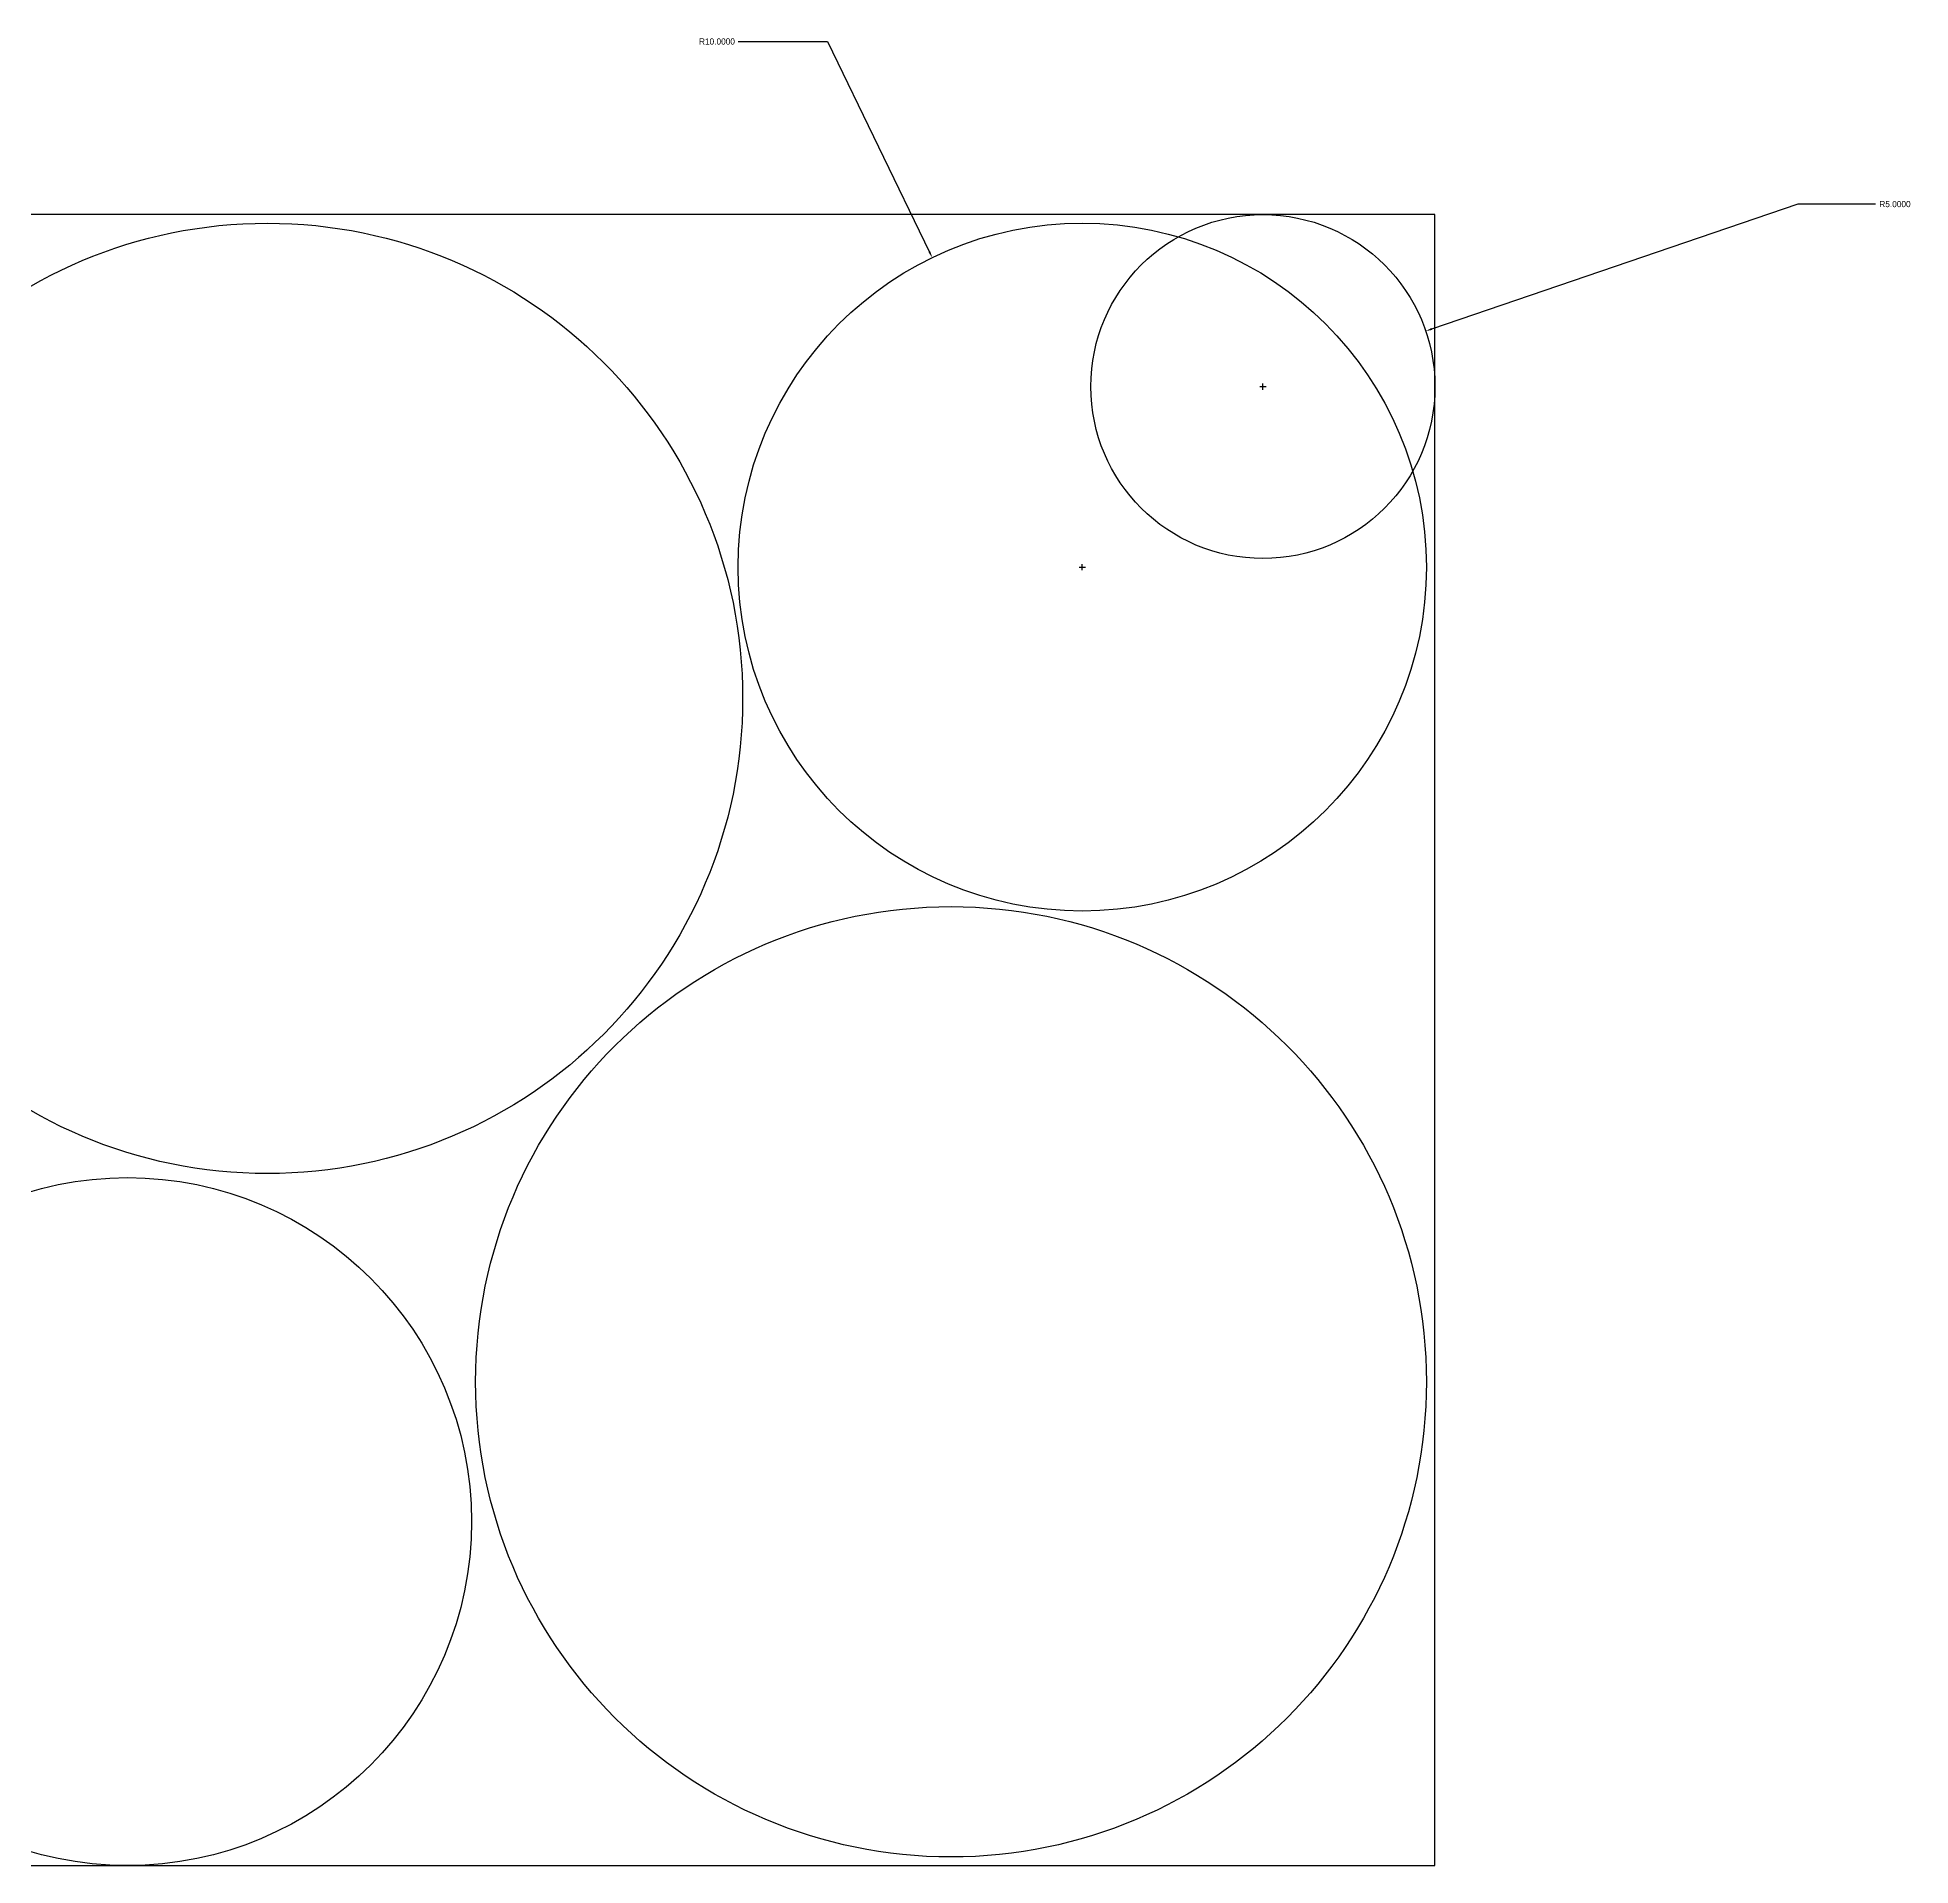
# Model space of a CAD drawing. Header units: inches. Extents: x -116 to 250, y -285 to 80.
# Drawn here: x 93.2 to 147.6, y -182.7 to -129.5 of the extents above; entities that cross this region are included whole.
import ezdxf

# ---------------------------------------------------------------- set-up
doc = ezdxf.new("R2010")
doc.units = ezdxf.units.IN
doc.header["$MEASUREMENT"] = 0
doc.dimstyles.get("Standard").update_dxf_attribs({"dimtxt": 0.18, "dimasz": 0.18, "dimexe": 0.18, "dimexo": 0.0625, "dimgap": 0.09, "dimtad": 0, "dimtih": 1, "dimtoh": 1, "dimdec": 4, "dimzin": 0, "dimdsep": 46, "dimtxsty": 'Standard', "dimcen": 0.09, "dimadec": 0, "dimazin": 0, "dimtfac": 1, "dimtdec": 4, "dimtofl": 0, "dimtmove": 0, "dimatfit": 3, "dimfxl": 1, "dimtolj": 1, "dimtzin": 0, "dimarcsym": 0})

# ---------------------------------------------------------------- blocks, each defined once
blk = doc.blocks.new('*D16')
at = {"color": 0, "lineweight": -2, "transparency": 16777216}
for p, q in [((113.563, -129.655), (116.159, -129.655)), ((116.159, -129.655), (119.125, -135.776)), ((123.474, -144.937), (123.654, -144.937)), ((123.564, -145.027), (123.564, -144.847))]:
    blk.add_line(p, q, dxfattribs=at)
at = {"color": 0, "transparency": 16777216}
blk.add_solid([(119.152, -135.763), (119.098, -135.789), (119.204, -135.938)], dxfattribs=at)
at = {"layer": 'Defpoints', "color": 0, "transparency": 16777216}
for p in [(119.204, -135.938), (123.564, -144.937)]:
    blk.add_point(p, dxfattribs=at)
at = {"color": 0, "transparency": 16777216, "insert": (112.948, -129.655), "char_height": 0.18, "attachment_point": 5}
blk.add_mtext('\\A1;R10.0000', dxfattribs=at)
blk = doc.blocks.new('*D17')
at = {"color": 0, "lineweight": -2, "transparency": 16777216}
for p, q in [((144.36, -134.382), (133.717, -138.014)), ((146.613, -134.382), (144.36, -134.382)), ((128.724, -139.687), (128.904, -139.687)), ((128.814, -139.777), (128.814, -139.597))]:
    blk.add_line(p, q, dxfattribs=at)
at = {"color": 0, "transparency": 16777216}
blk.add_solid([(133.707, -137.986), (133.727, -138.042), (133.547, -138.072)], dxfattribs=at)
at = {"layer": 'Defpoints', "color": 0, "transparency": 16777216}
for p in [(133.547, -138.072), (128.814, -139.687)]:
    blk.add_point(p, dxfattribs=at)
at = {"color": 0, "transparency": 16777216, "insert": (147.183, -134.382), "char_height": 0.18, "attachment_point": 5}
blk.add_mtext('\\A1;R5.0000', dxfattribs=at)

msp = doc.modelspace()

# ---------------------------------------------------------------- linework, layer by layer
for p, q in [((133.8145, -134.68699), (85.8145, -134.68699)), ((133.8145, -182.68699), (133.8145, -134.68699)), ((85.8145, -182.68699), (133.8145, -182.68699))]:
    msp.add_line(p, q)
for centre, radius in [((99.8795, -148.75199), 13.815), ((123.5645, -144.93699), 10), ((128.8145, -139.68699), 5), ((119.7495, -168.62199), 13.815), ((95.8145, -172.68699), 10)]:
    msp.add_circle(centre, radius)

# ---------------------------------------------------------------- dimensions: what is measured, and where the dimension line sits
for center, mpoint, picture, middle in [((123.5645, -144.93699), (119.20359, -135.93797), '*D16', (112.94764, -129.65452)), ((128.8145, -139.68699), (133.54657, -138.07222), '*D17', (147.18261, -134.38223))]:
    dim = msp.add_radius_dim(center=center, mpoint=mpoint, dimstyle='Standard')
    dim.commit()
    dim.dimension.update_dxf_attribs({"geometry": picture, "text_midpoint": middle, "dimtype": 164})

doc.saveas('drawing.dxf')
